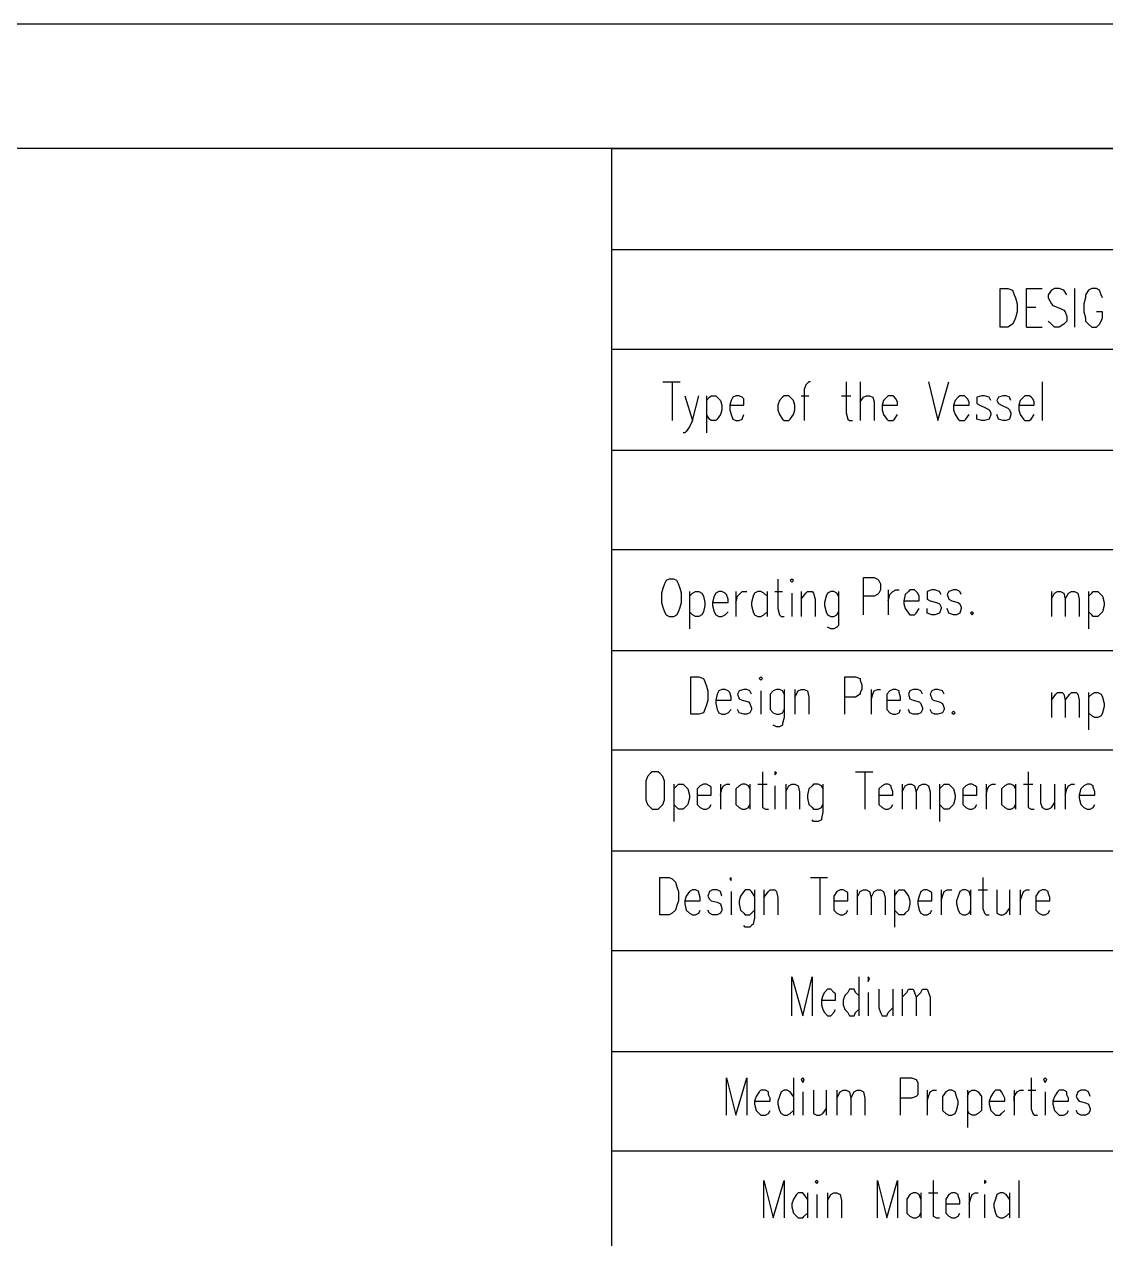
# Model space of a CAD drawing. Extents: x 13.06 to 16.25, y 9.33 to 13.85.
# Drawn here: x 14.977 to 15.441, y 13.332 to 13.853 of the extents above; entities that cross this region are included whole.
import ezdxf

# ---------------------------------------------------------------- set-up
doc = ezdxf.new("R2010")
doc.units = 0
doc.header["$MEASUREMENT"] = 0
doc.linetypes.add('AUSGEZOGEN', pattern=[0])
doc.layers.get('0').update_dxf_attribs({"linetype": 'AUSGEZOGEN'})

msp = doc.modelspace()

# ---------------------------------------------------------------- linework, layer by layer
for points in [[(13.056, 9.33067), (16.25, 9.33067), (16.25, 9.33067), (16.25, 13.85267), (16.25, 13.85267), (13.056, 13.85267), (13.056, 13.85267), (13.056, 9.33067), (13.056, 9.33067)], [(13.19, 9.384), (16.19667, 9.384), (16.19667, 9.384), (16.19667, 13.79933), (16.19667, 13.79933), (13.19, 13.79933), (13.19, 13.79933), (13.19, 9.384), (13.19, 9.384)], [(15.22867, 13.79933), (16.19667, 13.79933)], [(15.22867, 12.75467), (15.22867, 13.79933)], [(15.22867, 13.756), (16.19667, 13.756)], [(15.39533, 13.72267), (15.39533, 13.73933), (15.39533, 13.73933), (15.39867, 13.73933), (15.39867, 13.73933), (15.40067, 13.73867), (15.40067, 13.73867), (15.40133, 13.73667), (15.40133, 13.73667), (15.402, 13.73533), (15.402, 13.73533), (15.40267, 13.73267), (15.40267, 13.73267), (15.40267, 13.72933), (15.40267, 13.72933), (15.402, 13.72667), (15.402, 13.72667), (15.40133, 13.72533), (15.40133, 13.72533), (15.40067, 13.724), (15.40067, 13.724), (15.39867, 13.72267), (15.39867, 13.72267), (15.39533, 13.72267), (15.39533, 13.72267)], [(15.40667, 13.72267), (15.40667, 13.73933), (15.40667, 13.73933), (15.41333, 13.73933)], [(15.424, 13.73667), (15.42267, 13.73867), (15.42267, 13.73867), (15.42067, 13.73933), (15.42067, 13.73933), (15.41867, 13.73933), (15.41867, 13.73933), (15.41733, 13.73867), (15.41733, 13.73867), (15.416, 13.73667), (15.416, 13.73667), (15.416, 13.73533), (15.416, 13.73533), (15.41667, 13.734), (15.41667, 13.734), (15.41733, 13.73267), (15.41733, 13.73267), (15.418, 13.732), (15.418, 13.732), (15.42133, 13.73067), (15.42133, 13.73067), (15.42267, 13.73), (15.42267, 13.73), (15.42333, 13.72933), (15.42333, 13.72933), (15.424, 13.72733), (15.424, 13.72733), (15.424, 13.72533), (15.424, 13.72533), (15.42267, 13.724), (15.42267, 13.724), (15.42067, 13.72267), (15.42067, 13.72267), (15.41867, 13.72267), (15.41867, 13.72267), (15.41733, 13.724), (15.41733, 13.724), (15.416, 13.72533)], [(15.42733, 13.73933), (15.42733, 13.72267)], [(15.43933, 13.73533), (15.43867, 13.73667), (15.43867, 13.73667), (15.438, 13.73867), (15.438, 13.73867), (15.43667, 13.73933), (15.43667, 13.73933), (15.43467, 13.73933), (15.43467, 13.73933), (15.43333, 13.73867), (15.43333, 13.73867), (15.432, 13.73667), (15.432, 13.73667), (15.432, 13.73533), (15.432, 13.73533), (15.43133, 13.73267), (15.43133, 13.73267), (15.43133, 13.72933), (15.43133, 13.72933), (15.432, 13.72667), (15.432, 13.72667), (15.432, 13.72533), (15.432, 13.72533), (15.43333, 13.724), (15.43333, 13.724), (15.43467, 13.72267), (15.43467, 13.72267), (15.43667, 13.72267), (15.43667, 13.72267), (15.438, 13.724), (15.438, 13.724), (15.43867, 13.72533), (15.43867, 13.72533), (15.43933, 13.72667), (15.43933, 13.72667), (15.43933, 13.72933), (15.43933, 13.72933), (15.43667, 13.72933)], [(15.40667, 13.73133), (15.41067, 13.73133)], [(15.40667, 13.72267), (15.41333, 13.72267)], [(15.22867, 13.71333), (16.19667, 13.71333)], [(15.25067, 13.69933), (15.258, 13.69933)], [(15.25467, 13.69933), (15.25467, 13.68267)], [(15.314, 13.69933), (15.31333, 13.69933), (15.31333, 13.69933), (15.312, 13.698), (15.312, 13.698), (15.31133, 13.696), (15.31133, 13.696), (15.31133, 13.68267)], [(15.32933, 13.69933), (15.32933, 13.686), (15.32933, 13.686), (15.33, 13.68333), (15.33, 13.68333), (15.33067, 13.68267), (15.33067, 13.68267), (15.332, 13.68267)], [(15.33533, 13.69933), (15.33533, 13.68267)], [(15.36467, 13.69933), (15.36867, 13.68267), (15.36867, 13.68267), (15.37333, 13.69933)], [(15.41333, 13.69933), (15.41333, 13.68267)], [(15.26, 13.69333), (15.26333, 13.68267), (15.26333, 13.68267), (15.266, 13.69333)], [(15.26933, 13.69333), (15.26933, 13.67733)], [(15.26933, 13.69133), (15.27067, 13.69267), (15.27067, 13.69267), (15.27133, 13.69333), (15.27133, 13.69333), (15.27333, 13.69333), (15.27333, 13.69333), (15.274, 13.69267), (15.274, 13.69267), (15.27533, 13.69133), (15.27533, 13.69133), (15.276, 13.68933), (15.276, 13.68933), (15.276, 13.68733), (15.276, 13.68733), (15.27533, 13.68533), (15.27533, 13.68533), (15.274, 13.68333), (15.274, 13.68333), (15.27333, 13.68267), (15.27333, 13.68267), (15.27133, 13.68267), (15.27133, 13.68267), (15.27067, 13.68333), (15.27067, 13.68333), (15.26933, 13.68533)], [(15.27933, 13.68933), (15.28533, 13.68933), (15.28533, 13.68933), (15.28533, 13.69067), (15.28533, 13.69067), (15.28533, 13.692), (15.28533, 13.692), (15.28467, 13.69267), (15.28467, 13.69267), (15.28333, 13.69333), (15.28333, 13.69333), (15.282, 13.69333), (15.282, 13.69333), (15.28067, 13.69267), (15.28067, 13.69267), (15.28, 13.69133), (15.28, 13.69133), (15.27933, 13.68933), (15.27933, 13.68933), (15.27933, 13.68733), (15.27933, 13.68733), (15.28, 13.68533), (15.28, 13.68533), (15.28067, 13.68333), (15.28067, 13.68333), (15.282, 13.68267), (15.282, 13.68267), (15.28333, 13.68267), (15.28333, 13.68267), (15.28467, 13.68333), (15.28467, 13.68333), (15.28533, 13.68533)], [(15.30267, 13.69333), (15.302, 13.69267), (15.302, 13.69267), (15.30067, 13.69133), (15.30067, 13.69133), (15.3, 13.68933), (15.3, 13.68933), (15.3, 13.68733), (15.3, 13.68733), (15.30067, 13.68533), (15.30067, 13.68533), (15.302, 13.68333), (15.302, 13.68333), (15.30267, 13.68267), (15.30267, 13.68267), (15.30467, 13.68267), (15.30467, 13.68267), (15.30533, 13.68333), (15.30533, 13.68333), (15.30667, 13.68533), (15.30667, 13.68533), (15.30733, 13.68733), (15.30733, 13.68733), (15.30733, 13.68933), (15.30733, 13.68933), (15.30667, 13.69133), (15.30667, 13.69133), (15.30533, 13.69267), (15.30533, 13.69267), (15.30467, 13.69333), (15.30467, 13.69333), (15.30267, 13.69333), (15.30267, 13.69333)], [(15.31, 13.69333), (15.31333, 13.69333)], [(15.32733, 13.69333), (15.33133, 13.69333)], [(15.33533, 13.69067), (15.33667, 13.69267), (15.33667, 13.69267), (15.338, 13.69333), (15.338, 13.69333), (15.33933, 13.69333), (15.33933, 13.69333), (15.34067, 13.69267), (15.34067, 13.69267), (15.34133, 13.69067), (15.34133, 13.69067), (15.34133, 13.68267)], [(15.34467, 13.68933), (15.35133, 13.68933), (15.35133, 13.68933), (15.35133, 13.69067), (15.35133, 13.69067), (15.35067, 13.692), (15.35067, 13.692), (15.35, 13.69267), (15.35, 13.69267), (15.34933, 13.69333), (15.34933, 13.69333), (15.34733, 13.69333), (15.34733, 13.69333), (15.34667, 13.69267), (15.34667, 13.69267), (15.34533, 13.69133), (15.34533, 13.69133), (15.34467, 13.68933), (15.34467, 13.68933), (15.34467, 13.68733), (15.34467, 13.68733), (15.34533, 13.68533), (15.34533, 13.68533), (15.34667, 13.68333), (15.34667, 13.68333), (15.34733, 13.68267), (15.34733, 13.68267), (15.34933, 13.68267), (15.34933, 13.68267), (15.35, 13.68333), (15.35, 13.68333), (15.35133, 13.68533)], [(15.37533, 13.68933), (15.382, 13.68933), (15.382, 13.68933), (15.382, 13.69067), (15.382, 13.69067), (15.38133, 13.692), (15.38133, 13.692), (15.38067, 13.69267), (15.38067, 13.69267), (15.38, 13.69333), (15.38, 13.69333), (15.378, 13.69333), (15.378, 13.69333), (15.37733, 13.69267), (15.37733, 13.69267), (15.376, 13.69133), (15.376, 13.69133), (15.37533, 13.68933), (15.37533, 13.68933), (15.37533, 13.68733), (15.37533, 13.68733), (15.376, 13.68533), (15.376, 13.68533), (15.37733, 13.68333), (15.37733, 13.68333), (15.378, 13.68267), (15.378, 13.68267), (15.38, 13.68267), (15.38, 13.68267), (15.38067, 13.68333), (15.38067, 13.68333), (15.382, 13.68533)], [(15.39133, 13.69133), (15.39067, 13.69267), (15.39067, 13.69267), (15.38867, 13.69333), (15.38867, 13.69333), (15.38733, 13.69333), (15.38733, 13.69333), (15.38533, 13.69267), (15.38533, 13.69267), (15.38533, 13.69), (15.38533, 13.69), (15.38667, 13.68933), (15.38667, 13.68933), (15.38933, 13.688), (15.38933, 13.688), (15.39067, 13.68733), (15.39067, 13.68733), (15.39133, 13.686), (15.39133, 13.686), (15.39133, 13.68533), (15.39133, 13.68533), (15.39067, 13.68333), (15.39067, 13.68333), (15.38867, 13.68267), (15.38867, 13.68267), (15.38733, 13.68267), (15.38733, 13.68267), (15.38533, 13.68333), (15.38533, 13.68333), (15.38533, 13.68533)], [(15.4, 13.69133), (15.39933, 13.69267), (15.39933, 13.69267), (15.398, 13.69333), (15.398, 13.69333), (15.39667, 13.69333), (15.39667, 13.69333), (15.39467, 13.69267), (15.39467, 13.69267), (15.394, 13.69133), (15.394, 13.69133), (15.39467, 13.69), (15.39467, 13.69), (15.396, 13.68933), (15.396, 13.68933), (15.39867, 13.688), (15.39867, 13.688), (15.39933, 13.68733), (15.39933, 13.68733), (15.4, 13.686), (15.4, 13.686), (15.4, 13.68533), (15.4, 13.68533), (15.39933, 13.68333), (15.39933, 13.68333), (15.398, 13.68267), (15.398, 13.68267), (15.39667, 13.68267), (15.39667, 13.68267), (15.39467, 13.68333), (15.39467, 13.68333), (15.394, 13.68533)], [(15.40333, 13.68933), (15.41, 13.68933), (15.41, 13.68933), (15.41, 13.69067), (15.41, 13.69067), (15.40933, 13.692), (15.40933, 13.692), (15.40867, 13.69267), (15.40867, 13.69267), (15.408, 13.69333), (15.408, 13.69333), (15.406, 13.69333), (15.406, 13.69333), (15.40533, 13.69267), (15.40533, 13.69267), (15.404, 13.69133), (15.404, 13.69133), (15.40333, 13.68933), (15.40333, 13.68933), (15.40333, 13.68733), (15.40333, 13.68733), (15.404, 13.68533), (15.404, 13.68533), (15.40533, 13.68333), (15.40533, 13.68333), (15.406, 13.68267), (15.406, 13.68267), (15.408, 13.68267), (15.408, 13.68267), (15.40867, 13.68333), (15.40867, 13.68333), (15.41, 13.68533)], [(15.26333, 13.68267), (15.262, 13.68), (15.262, 13.68), (15.26067, 13.678), (15.26067, 13.678), (15.26, 13.67733), (15.26, 13.67733), (15.25933, 13.67733)], [(15.22867, 13.67), (15.71267, 13.67)], [(15.22867, 13.62733), (15.71267, 13.62733)], [(15.25333, 13.61467), (15.252, 13.614), (15.252, 13.614), (15.25133, 13.61267), (15.25133, 13.61267), (15.25067, 13.61067), (15.25067, 13.61067), (15.25, 13.60867), (15.25, 13.60867), (15.25, 13.60467), (15.25, 13.60467), (15.25067, 13.60267), (15.25067, 13.60267), (15.25133, 13.60067), (15.25133, 13.60067), (15.252, 13.59933), (15.252, 13.59933), (15.25333, 13.59867), (15.25333, 13.59867), (15.25533, 13.59867), (15.25533, 13.59867), (15.25667, 13.59933), (15.25667, 13.59933), (15.25733, 13.60067), (15.25733, 13.60067), (15.258, 13.60267), (15.258, 13.60267), (15.25867, 13.60467), (15.25867, 13.60467), (15.25867, 13.60867), (15.25867, 13.60867), (15.258, 13.61067), (15.258, 13.61067), (15.25733, 13.61267), (15.25733, 13.61267), (15.25667, 13.614), (15.25667, 13.614), (15.25533, 13.61467), (15.25533, 13.61467), (15.25333, 13.61467), (15.25333, 13.61467)], [(15.3, 13.61467), (15.3, 13.602), (15.3, 13.602), (15.30067, 13.59933), (15.30067, 13.59933), (15.30133, 13.59867), (15.30133, 13.59867), (15.30267, 13.59867)], [(15.30533, 13.614), (15.306, 13.61333), (15.306, 13.61333), (15.30667, 13.614), (15.30667, 13.614), (15.306, 13.61467), (15.306, 13.61467), (15.30533, 13.614), (15.30533, 13.614)], [(15.33667, 13.59933), (15.33667, 13.61533), (15.33667, 13.61533), (15.34133, 13.61533), (15.34133, 13.61533), (15.34267, 13.61467), (15.34267, 13.61467), (15.34333, 13.614), (15.34333, 13.614), (15.344, 13.61267), (15.344, 13.61267), (15.344, 13.61), (15.344, 13.61), (15.34333, 13.60867), (15.34333, 13.60867), (15.34267, 13.608), (15.34267, 13.608), (15.34133, 13.60733), (15.34133, 13.60733), (15.33667, 13.60733)], [(15.262, 13.60933), (15.262, 13.59333)], [(15.262, 13.60733), (15.26333, 13.60867), (15.26333, 13.60867), (15.26467, 13.60933), (15.26467, 13.60933), (15.266, 13.60933), (15.266, 13.60933), (15.26733, 13.60867), (15.26733, 13.60867), (15.268, 13.60733), (15.268, 13.60733), (15.26867, 13.60467), (15.26867, 13.60467), (15.26867, 13.60333), (15.26867, 13.60333), (15.268, 13.60067), (15.268, 13.60067), (15.26733, 13.59933), (15.26733, 13.59933), (15.266, 13.59867), (15.266, 13.59867), (15.26467, 13.59867), (15.26467, 13.59867), (15.26333, 13.59933), (15.26333, 13.59933), (15.262, 13.60067)], [(15.272, 13.60467), (15.27867, 13.60467), (15.27867, 13.60467), (15.27867, 13.606), (15.27867, 13.606), (15.278, 13.608), (15.278, 13.608), (15.27733, 13.60867), (15.27733, 13.60867), (15.276, 13.60933), (15.276, 13.60933), (15.27467, 13.60933), (15.27467, 13.60933), (15.27333, 13.60867), (15.27333, 13.60867), (15.27267, 13.60733), (15.27267, 13.60733), (15.272, 13.60467), (15.272, 13.60467), (15.272, 13.60333), (15.272, 13.60333), (15.27267, 13.60067), (15.27267, 13.60067), (15.27333, 13.59933), (15.27333, 13.59933), (15.27467, 13.59867), (15.27467, 13.59867), (15.276, 13.59867), (15.276, 13.59867), (15.27733, 13.59933), (15.27733, 13.59933), (15.27867, 13.60067)], [(15.282, 13.60933), (15.282, 13.59867)], [(15.282, 13.60467), (15.28267, 13.60733), (15.28267, 13.60733), (15.284, 13.60867), (15.284, 13.60867), (15.28467, 13.60933), (15.28467, 13.60933), (15.28667, 13.60933)], [(15.29533, 13.60733), (15.294, 13.60867), (15.294, 13.60867), (15.29267, 13.60933), (15.29267, 13.60933), (15.29133, 13.60933), (15.29133, 13.60933), (15.29, 13.60867), (15.29, 13.60867), (15.28933, 13.60733), (15.28933, 13.60733), (15.28867, 13.60467), (15.28867, 13.60467), (15.28867, 13.60333), (15.28867, 13.60333), (15.28933, 13.60067), (15.28933, 13.60067), (15.29, 13.59933), (15.29, 13.59933), (15.29133, 13.59867), (15.29133, 13.59867), (15.29267, 13.59867), (15.29267, 13.59867), (15.294, 13.59933), (15.294, 13.59933), (15.29533, 13.60067)], [(15.29533, 13.60933), (15.29533, 13.59867)], [(15.29867, 13.60933), (15.302, 13.60933)], [(15.306, 13.60867), (15.306, 13.59867)], [(15.31, 13.60933), (15.31, 13.59867)], [(15.31, 13.606), (15.312, 13.60867), (15.312, 13.60867), (15.31267, 13.60933), (15.31267, 13.60933), (15.31467, 13.60933), (15.31467, 13.60933), (15.31533, 13.60867), (15.31533, 13.60867), (15.316, 13.606), (15.316, 13.606), (15.316, 13.59867)], [(15.326, 13.60733), (15.32533, 13.60867), (15.32533, 13.60867), (15.324, 13.60933), (15.324, 13.60933), (15.32267, 13.60933), (15.32267, 13.60933), (15.32133, 13.60867), (15.32133, 13.60867), (15.32067, 13.60733), (15.32067, 13.60733), (15.32, 13.60467), (15.32, 13.60467), (15.32, 13.60333), (15.32, 13.60333), (15.32067, 13.60067), (15.32067, 13.60067), (15.32133, 13.59933), (15.32133, 13.59933), (15.32267, 13.59867), (15.32267, 13.59867), (15.324, 13.59867), (15.324, 13.59867), (15.32533, 13.59933), (15.32533, 13.59933), (15.326, 13.60067)], [(15.326, 13.60933), (15.326, 13.59467), (15.326, 13.59467), (15.32533, 13.594), (15.32533, 13.594), (15.324, 13.59333), (15.324, 13.59333), (15.32267, 13.59333), (15.32267, 13.59333), (15.32133, 13.594)], [(15.34733, 13.61), (15.34733, 13.59933)], [(15.34733, 13.60533), (15.348, 13.608), (15.348, 13.608), (15.34933, 13.60933), (15.34933, 13.60933), (15.35067, 13.61), (15.35067, 13.61), (15.352, 13.61)], [(15.354, 13.60533), (15.36067, 13.60533), (15.36067, 13.60533), (15.36067, 13.60733), (15.36067, 13.60733), (15.36, 13.60867), (15.36, 13.60867), (15.35933, 13.60933), (15.35933, 13.60933), (15.35867, 13.61), (15.35867, 13.61), (15.35667, 13.61), (15.35667, 13.61), (15.356, 13.60933), (15.356, 13.60933), (15.35467, 13.608), (15.35467, 13.608), (15.354, 13.60533), (15.354, 13.60533), (15.354, 13.604), (15.354, 13.604), (15.35467, 13.602), (15.35467, 13.602), (15.356, 13.6), (15.356, 13.6), (15.35667, 13.59933), (15.35667, 13.59933), (15.35867, 13.59933), (15.35867, 13.59933), (15.35933, 13.6), (15.35933, 13.6), (15.36067, 13.602)], [(15.37, 13.608), (15.36933, 13.60933), (15.36933, 13.60933), (15.36733, 13.61), (15.36733, 13.61), (15.366, 13.61), (15.366, 13.61), (15.364, 13.60933), (15.364, 13.60933), (15.364, 13.606), (15.364, 13.606), (15.36533, 13.60533), (15.36533, 13.60533), (15.368, 13.60467), (15.368, 13.60467), (15.36933, 13.604), (15.36933, 13.604), (15.37, 13.60267), (15.37, 13.60267), (15.37, 13.602), (15.37, 13.602), (15.36933, 13.6), (15.36933, 13.6), (15.36733, 13.59933), (15.36733, 13.59933), (15.366, 13.59933), (15.366, 13.59933), (15.364, 13.6), (15.364, 13.6), (15.364, 13.602)], [(15.37867, 13.608), (15.378, 13.60933), (15.378, 13.60933), (15.37667, 13.61), (15.37667, 13.61), (15.37533, 13.61), (15.37533, 13.61), (15.37333, 13.60933), (15.37333, 13.60933), (15.37267, 13.608), (15.37267, 13.608), (15.37333, 13.606), (15.37333, 13.606), (15.37467, 13.60533), (15.37467, 13.60533), (15.37733, 13.60467), (15.37733, 13.60467), (15.378, 13.604), (15.378, 13.604), (15.37867, 13.60267), (15.37867, 13.60267), (15.37867, 13.602), (15.37867, 13.602), (15.378, 13.6), (15.378, 13.6), (15.37667, 13.59933), (15.37667, 13.59933), (15.37533, 13.59933), (15.37533, 13.59933), (15.37333, 13.6), (15.37333, 13.6), (15.37267, 13.602)], [(15.41733, 13.60933), (15.41733, 13.59867)], [(15.41733, 13.606), (15.41867, 13.60867), (15.41867, 13.60867), (15.42, 13.60933), (15.42, 13.60933), (15.42133, 13.60933), (15.42133, 13.60933), (15.42267, 13.60867), (15.42267, 13.60867), (15.42333, 13.606), (15.42333, 13.606), (15.42333, 13.59867)], [(15.42333, 13.606), (15.42467, 13.60867), (15.42467, 13.60867), (15.426, 13.60933), (15.426, 13.60933), (15.42733, 13.60933), (15.42733, 13.60933), (15.42867, 13.60867), (15.42867, 13.60867), (15.42933, 13.606), (15.42933, 13.606), (15.42933, 13.59867)], [(15.43333, 13.60933), (15.43333, 13.59333)], [(15.43333, 13.60733), (15.43467, 13.60867), (15.43467, 13.60867), (15.43533, 13.60933), (15.43533, 13.60933), (15.43733, 13.60933), (15.43733, 13.60933), (15.438, 13.60867), (15.438, 13.60867), (15.43933, 13.60733), (15.43933, 13.60733), (15.44, 13.60467), (15.44, 13.60467), (15.44, 13.60333), (15.44, 13.60333), (15.43933, 13.60067), (15.43933, 13.60067), (15.438, 13.59933), (15.438, 13.59933), (15.43733, 13.59867), (15.43733, 13.59867), (15.43533, 13.59867), (15.43533, 13.59867), (15.43467, 13.59933), (15.43467, 13.59933), (15.43333, 13.60067)], [(15.38333, 13.60067), (15.38267, 13.6), (15.38267, 13.6), (15.38333, 13.59933), (15.38333, 13.59933), (15.384, 13.6), (15.384, 13.6), (15.38333, 13.60067), (15.38333, 13.60067)], [(15.22867, 13.584), (15.71267, 13.584)], [(15.26267, 13.55667), (15.26267, 13.57267), (15.26267, 13.57267), (15.266, 13.57267), (15.266, 13.57267), (15.268, 13.572), (15.268, 13.572), (15.26867, 13.57067), (15.26867, 13.57067), (15.26933, 13.56867), (15.26933, 13.56867), (15.27, 13.56667), (15.27, 13.56667), (15.27, 13.56267), (15.27, 13.56267), (15.26933, 13.56067), (15.26933, 13.56067), (15.26867, 13.55867), (15.26867, 13.55867), (15.268, 13.55733), (15.268, 13.55733), (15.266, 13.55667), (15.266, 13.55667), (15.26267, 13.55667), (15.26267, 13.55667)], [(15.292, 13.572), (15.29267, 13.57133), (15.29267, 13.57133), (15.29333, 13.572), (15.29333, 13.572), (15.29267, 13.57267), (15.29267, 13.57267), (15.292, 13.572), (15.292, 13.572)], [(15.32867, 13.55667), (15.32867, 13.57267), (15.32867, 13.57267), (15.33333, 13.57267), (15.33333, 13.57267), (15.33533, 13.572), (15.33533, 13.572), (15.33533, 13.57133), (15.33533, 13.57133), (15.336, 13.56933), (15.336, 13.56933), (15.336, 13.56733), (15.336, 13.56733), (15.33533, 13.566), (15.33533, 13.566), (15.33533, 13.56533), (15.33533, 13.56533), (15.33333, 13.564), (15.33333, 13.564), (15.32867, 13.564)], [(15.27333, 13.56267), (15.28, 13.56267), (15.28, 13.56267), (15.28, 13.564), (15.28, 13.564), (15.27933, 13.566), (15.27933, 13.566), (15.27867, 13.56667), (15.27867, 13.56667), (15.27733, 13.56733), (15.27733, 13.56733), (15.276, 13.56733), (15.276, 13.56733), (15.27467, 13.56667), (15.27467, 13.56667), (15.274, 13.56533), (15.274, 13.56533), (15.27333, 13.56267), (15.27333, 13.56267), (15.27333, 13.56133), (15.27333, 13.56133), (15.274, 13.55867), (15.274, 13.55867), (15.27467, 13.55733), (15.27467, 13.55733), (15.276, 13.55667), (15.276, 13.55667), (15.27733, 13.55667), (15.27733, 13.55667), (15.27867, 13.55733), (15.27867, 13.55733), (15.28, 13.55867)], [(15.28867, 13.56533), (15.288, 13.56667), (15.288, 13.56667), (15.28667, 13.56733), (15.28667, 13.56733), (15.28533, 13.56733), (15.28533, 13.56733), (15.28333, 13.56667), (15.28333, 13.56667), (15.28267, 13.56533), (15.28267, 13.56533), (15.28333, 13.56333), (15.28333, 13.56333), (15.28467, 13.56267), (15.28467, 13.56267), (15.28733, 13.562), (15.28733, 13.562), (15.288, 13.56133), (15.288, 13.56133), (15.28867, 13.55933), (15.28867, 13.55933), (15.28867, 13.55867), (15.28867, 13.55867), (15.288, 13.55733), (15.288, 13.55733), (15.28667, 13.55667), (15.28667, 13.55667), (15.28533, 13.55667), (15.28533, 13.55667), (15.28333, 13.55733), (15.28333, 13.55733), (15.28267, 13.55867)], [(15.30267, 13.56533), (15.302, 13.56667), (15.302, 13.56667), (15.30067, 13.56733), (15.30067, 13.56733), (15.29933, 13.56733), (15.29933, 13.56733), (15.298, 13.56667), (15.298, 13.56667), (15.29667, 13.56533), (15.29667, 13.56533), (15.29667, 13.55867), (15.29667, 13.55867), (15.298, 13.55733), (15.298, 13.55733), (15.29933, 13.55667), (15.29933, 13.55667), (15.30067, 13.55667), (15.30067, 13.55667), (15.302, 13.55733), (15.302, 13.55733), (15.30267, 13.55867)], [(15.30267, 13.56733), (15.30267, 13.55533), (15.30267, 13.55533), (15.302, 13.55267), (15.302, 13.55267), (15.302, 13.552), (15.302, 13.552), (15.30067, 13.55133), (15.30067, 13.55133), (15.29933, 13.55133), (15.29933, 13.55133), (15.298, 13.552)], [(15.30733, 13.56733), (15.30733, 13.55667)], [(15.30733, 13.564), (15.30867, 13.56667), (15.30867, 13.56667), (15.31, 13.56733), (15.31, 13.56733), (15.31133, 13.56733), (15.31133, 13.56733), (15.31267, 13.56667), (15.31267, 13.56667), (15.31333, 13.564), (15.31333, 13.564), (15.31333, 13.55667)], [(15.34, 13.56733), (15.34, 13.55667)], [(15.34, 13.56267), (15.34067, 13.56533), (15.34067, 13.56533), (15.34133, 13.56667), (15.34133, 13.56667), (15.34267, 13.56733), (15.34267, 13.56733), (15.344, 13.56733)], [(15.34667, 13.56267), (15.35267, 13.56267), (15.35267, 13.56267), (15.35267, 13.564), (15.35267, 13.564), (15.352, 13.566), (15.352, 13.566), (15.352, 13.56667), (15.352, 13.56667), (15.35067, 13.56733), (15.35067, 13.56733), (15.34933, 13.56733), (15.34933, 13.56733), (15.348, 13.56667), (15.348, 13.56667), (15.34667, 13.56533), (15.34667, 13.56533), (15.34667, 13.55867), (15.34667, 13.55867), (15.348, 13.55733), (15.348, 13.55733), (15.34933, 13.55667), (15.34933, 13.55667), (15.35067, 13.55667), (15.35067, 13.55667), (15.352, 13.55733), (15.352, 13.55733), (15.35267, 13.55867)], [(15.362, 13.56533), (15.36133, 13.56667), (15.36133, 13.56667), (15.36, 13.56733), (15.36, 13.56733), (15.358, 13.56733), (15.358, 13.56733), (15.35667, 13.56667), (15.35667, 13.56667), (15.356, 13.56533), (15.356, 13.56533), (15.35667, 13.56333), (15.35667, 13.56333), (15.358, 13.56267), (15.358, 13.56267), (15.36067, 13.562), (15.36067, 13.562), (15.36133, 13.56133), (15.36133, 13.56133), (15.362, 13.55933), (15.362, 13.55933), (15.362, 13.55867), (15.362, 13.55867), (15.36133, 13.55733), (15.36133, 13.55733), (15.36, 13.55667), (15.36, 13.55667), (15.358, 13.55667), (15.358, 13.55667), (15.35667, 13.55733), (15.35667, 13.55733), (15.356, 13.55867)], [(15.37133, 13.56533), (15.37067, 13.56667), (15.37067, 13.56667), (15.36867, 13.56733), (15.36867, 13.56733), (15.36733, 13.56733), (15.36733, 13.56733), (15.366, 13.56667), (15.366, 13.56667), (15.36533, 13.56533), (15.36533, 13.56533), (15.366, 13.56333), (15.366, 13.56333), (15.36667, 13.56267), (15.36667, 13.56267), (15.36933, 13.562), (15.36933, 13.562), (15.37067, 13.56133), (15.37067, 13.56133), (15.37133, 13.55933), (15.37133, 13.55933), (15.37133, 13.55867), (15.37133, 13.55867), (15.37067, 13.55733), (15.37067, 13.55733), (15.36867, 13.55667), (15.36867, 13.55667), (15.36733, 13.55667), (15.36733, 13.55667), (15.366, 13.55733), (15.366, 13.55733), (15.36533, 13.55867)], [(15.29267, 13.56667), (15.29267, 13.55667)], [(15.41733, 13.566), (15.41733, 13.55533)], [(15.41733, 13.56267), (15.41933, 13.56533), (15.41933, 13.56533), (15.42, 13.566), (15.42, 13.566), (15.422, 13.566), (15.422, 13.566), (15.42267, 13.56533), (15.42267, 13.56533), (15.42333, 13.56267), (15.42333, 13.56267), (15.42333, 13.55533)], [(15.42333, 13.56267), (15.42533, 13.56533), (15.42533, 13.56533), (15.426, 13.566), (15.426, 13.566), (15.428, 13.566), (15.428, 13.566), (15.42867, 13.56533), (15.42867, 13.56533), (15.42933, 13.56267), (15.42933, 13.56267), (15.42933, 13.55533)], [(15.43333, 13.566), (15.43333, 13.55)], [(15.43333, 13.564), (15.43467, 13.56533), (15.43467, 13.56533), (15.436, 13.566), (15.436, 13.566), (15.43733, 13.566), (15.43733, 13.566), (15.43867, 13.56533), (15.43867, 13.56533), (15.43933, 13.564), (15.43933, 13.564), (15.44, 13.56133), (15.44, 13.56133), (15.44, 13.56), (15.44, 13.56), (15.43933, 13.55733), (15.43933, 13.55733), (15.43867, 13.556), (15.43867, 13.556), (15.43733, 13.55533), (15.43733, 13.55533), (15.436, 13.55533), (15.436, 13.55533), (15.43467, 13.556), (15.43467, 13.556), (15.43333, 13.55733)], [(15.37533, 13.558), (15.37467, 13.55733), (15.37467, 13.55733), (15.37533, 13.55667), (15.37533, 13.55667), (15.376, 13.55733), (15.376, 13.55733), (15.37533, 13.558), (15.37533, 13.558)], [(15.22867, 13.54133), (15.71267, 13.54133)], [(15.246, 13.532), (15.24533, 13.53133), (15.24533, 13.53133), (15.244, 13.53), (15.244, 13.53), (15.24333, 13.528), (15.24333, 13.528), (15.24333, 13.52), (15.24333, 13.52), (15.244, 13.518), (15.244, 13.518), (15.24533, 13.51667), (15.24533, 13.51667), (15.246, 13.516), (15.246, 13.516), (15.24867, 13.516), (15.24867, 13.516), (15.24933, 13.51667), (15.24933, 13.51667), (15.25067, 13.518), (15.25067, 13.518), (15.25133, 13.52), (15.25133, 13.52), (15.25133, 13.528), (15.25133, 13.528), (15.25067, 13.53), (15.25067, 13.53), (15.24933, 13.53133), (15.24933, 13.53133), (15.24867, 13.532), (15.24867, 13.532), (15.246, 13.532), (15.246, 13.532)], [(15.29333, 13.532), (15.29333, 13.51667), (15.29333, 13.51667), (15.29467, 13.516), (15.29467, 13.516), (15.296, 13.516)], [(15.29867, 13.53133), (15.29867, 13.53067), (15.29867, 13.53067), (15.29933, 13.53133), (15.29933, 13.53133), (15.29867, 13.532), (15.29867, 13.532), (15.29867, 13.53133), (15.29867, 13.53133)], [(15.33333, 13.532), (15.34067, 13.532)], [(15.33733, 13.532), (15.33733, 13.516)], [(15.40733, 13.532), (15.40733, 13.51667), (15.40733, 13.51667), (15.40867, 13.516), (15.40867, 13.516), (15.41, 13.516)], [(15.25533, 13.52667), (15.25533, 13.51067)], [(15.25533, 13.52467), (15.25667, 13.526), (15.25667, 13.526), (15.25733, 13.52667), (15.25733, 13.52667), (15.25933, 13.52667), (15.25933, 13.52667), (15.26, 13.526), (15.26, 13.526), (15.26133, 13.52467), (15.26133, 13.52467), (15.262, 13.522), (15.262, 13.522), (15.262, 13.52067), (15.262, 13.52067), (15.26133, 13.518), (15.26133, 13.518), (15.26, 13.51667), (15.26, 13.51667), (15.25933, 13.516), (15.25933, 13.516), (15.25733, 13.516), (15.25733, 13.516), (15.25667, 13.51667), (15.25667, 13.51667), (15.25533, 13.518)], [(15.26533, 13.522), (15.27133, 13.522), (15.27133, 13.522), (15.27133, 13.52333), (15.27133, 13.52333), (15.27133, 13.52533), (15.27133, 13.52533), (15.27067, 13.526), (15.27067, 13.526), (15.26933, 13.52667), (15.26933, 13.52667), (15.268, 13.52667), (15.268, 13.52667), (15.26667, 13.526), (15.26667, 13.526), (15.26533, 13.52467), (15.26533, 13.52467), (15.26533, 13.518), (15.26533, 13.518), (15.26667, 13.51667), (15.26667, 13.51667), (15.268, 13.516), (15.268, 13.516), (15.26933, 13.516), (15.26933, 13.516), (15.27067, 13.51667), (15.27067, 13.51667), (15.27133, 13.518)], [(15.27533, 13.52667), (15.27533, 13.516)], [(15.27533, 13.522), (15.276, 13.52467), (15.276, 13.52467), (15.27667, 13.526), (15.27667, 13.526), (15.278, 13.52667), (15.278, 13.52667), (15.27933, 13.52667)], [(15.288, 13.52467), (15.28733, 13.526), (15.28733, 13.526), (15.286, 13.52667), (15.286, 13.52667), (15.28467, 13.52667), (15.28467, 13.52667), (15.28333, 13.526), (15.28333, 13.526), (15.282, 13.52467), (15.282, 13.52467), (15.282, 13.518), (15.282, 13.518), (15.28333, 13.51667), (15.28333, 13.51667), (15.28467, 13.516), (15.28467, 13.516), (15.286, 13.516), (15.286, 13.516), (15.28733, 13.51667), (15.28733, 13.51667), (15.288, 13.518)], [(15.288, 13.52667), (15.288, 13.516)], [(15.29133, 13.52667), (15.29533, 13.52667)], [(15.29867, 13.526), (15.29867, 13.516)], [(15.30333, 13.52667), (15.30333, 13.516)], [(15.30333, 13.52333), (15.30467, 13.526), (15.30467, 13.526), (15.306, 13.52667), (15.306, 13.52667), (15.30733, 13.52667), (15.30733, 13.52667), (15.30867, 13.526), (15.30867, 13.526), (15.30933, 13.52333), (15.30933, 13.52333), (15.30933, 13.516)], [(15.31933, 13.52467), (15.31867, 13.526), (15.31867, 13.526), (15.31733, 13.52667), (15.31733, 13.52667), (15.31533, 13.52667), (15.31533, 13.52667), (15.31467, 13.526), (15.31467, 13.526), (15.31333, 13.52467), (15.31333, 13.52467), (15.31267, 13.522), (15.31267, 13.522), (15.31267, 13.52067), (15.31267, 13.52067), (15.31333, 13.518), (15.31333, 13.518), (15.31467, 13.51667), (15.31467, 13.51667), (15.31533, 13.516), (15.31533, 13.516), (15.31733, 13.516), (15.31733, 13.516), (15.31867, 13.51667), (15.31867, 13.51667), (15.31933, 13.518)], [(15.31933, 13.52667), (15.31933, 13.51467), (15.31933, 13.51467), (15.31867, 13.512), (15.31867, 13.512), (15.31867, 13.51133), (15.31867, 13.51133), (15.31733, 13.51067), (15.31733, 13.51067), (15.31533, 13.51067), (15.31533, 13.51067), (15.31467, 13.51133)], [(15.34333, 13.522), (15.34933, 13.522), (15.34933, 13.522), (15.34933, 13.52333), (15.34933, 13.52333), (15.34867, 13.52533), (15.34867, 13.52533), (15.34867, 13.526), (15.34867, 13.526), (15.34733, 13.52667), (15.34733, 13.52667), (15.346, 13.52667), (15.346, 13.52667), (15.34467, 13.526), (15.34467, 13.526), (15.34333, 13.52467), (15.34333, 13.52467), (15.34333, 13.518), (15.34333, 13.518), (15.34467, 13.51667), (15.34467, 13.51667), (15.346, 13.516), (15.346, 13.516), (15.34733, 13.516), (15.34733, 13.516), (15.34867, 13.51667), (15.34867, 13.51667), (15.34933, 13.518)], [(15.35333, 13.52667), (15.35333, 13.516)], [(15.35333, 13.52333), (15.35467, 13.526), (15.35467, 13.526), (15.356, 13.52667), (15.356, 13.52667), (15.35733, 13.52667), (15.35733, 13.52667), (15.35867, 13.526), (15.35867, 13.526), (15.35933, 13.52333), (15.35933, 13.52333), (15.35933, 13.516)], [(15.35933, 13.52333), (15.36067, 13.526), (15.36067, 13.526), (15.362, 13.52667), (15.362, 13.52667), (15.36333, 13.52667), (15.36333, 13.52667), (15.36467, 13.526), (15.36467, 13.526), (15.36533, 13.52333), (15.36533, 13.52333), (15.36533, 13.516)], [(15.36933, 13.52667), (15.36933, 13.51067)], [(15.36933, 13.52467), (15.37067, 13.526), (15.37067, 13.526), (15.37133, 13.52667), (15.37133, 13.52667), (15.37333, 13.52667), (15.37333, 13.52667), (15.374, 13.526), (15.374, 13.526), (15.37533, 13.52467), (15.37533, 13.52467), (15.376, 13.522), (15.376, 13.522), (15.376, 13.52067), (15.376, 13.52067), (15.37533, 13.518), (15.37533, 13.518), (15.374, 13.51667), (15.374, 13.51667), (15.37333, 13.516), (15.37333, 13.516), (15.37133, 13.516), (15.37133, 13.516), (15.37067, 13.51667), (15.37067, 13.51667), (15.36933, 13.518)], [(15.37933, 13.522), (15.38533, 13.522), (15.38533, 13.522), (15.38533, 13.52333), (15.38533, 13.52333), (15.38533, 13.52533), (15.38533, 13.52533), (15.38467, 13.526), (15.38467, 13.526), (15.38333, 13.52667), (15.38333, 13.52667), (15.382, 13.52667), (15.382, 13.52667), (15.38067, 13.526), (15.38067, 13.526), (15.37933, 13.52467), (15.37933, 13.52467), (15.37933, 13.518), (15.37933, 13.518), (15.38067, 13.51667), (15.38067, 13.51667), (15.382, 13.516), (15.382, 13.516), (15.38333, 13.516), (15.38333, 13.516), (15.38467, 13.51667), (15.38467, 13.51667), (15.38533, 13.518)], [(15.38933, 13.52667), (15.38933, 13.516)], [(15.38933, 13.522), (15.39, 13.52467), (15.39, 13.52467), (15.39067, 13.526), (15.39067, 13.526), (15.392, 13.52667), (15.392, 13.52667), (15.39333, 13.52667)], [(15.402, 13.52467), (15.40133, 13.526), (15.40133, 13.526), (15.4, 13.52667), (15.4, 13.52667), (15.39867, 13.52667), (15.39867, 13.52667), (15.39733, 13.526), (15.39733, 13.526), (15.396, 13.52467), (15.396, 13.52467), (15.396, 13.518), (15.396, 13.518), (15.39733, 13.51667), (15.39733, 13.51667), (15.39867, 13.516), (15.39867, 13.516), (15.4, 13.516), (15.4, 13.516), (15.40133, 13.51667), (15.40133, 13.51667), (15.402, 13.518)], [(15.402, 13.52667), (15.402, 13.516)], [(15.40533, 13.52667), (15.40933, 13.52667)], [(15.41267, 13.52667), (15.41267, 13.51867), (15.41267, 13.51867), (15.41333, 13.51667), (15.41333, 13.51667), (15.41467, 13.516), (15.41467, 13.516), (15.416, 13.516), (15.416, 13.516), (15.41733, 13.51667), (15.41733, 13.51667), (15.41867, 13.51867)], [(15.41867, 13.52667), (15.41867, 13.516)], [(15.42333, 13.52667), (15.42333, 13.516)], [(15.42333, 13.522), (15.424, 13.52467), (15.424, 13.52467), (15.42467, 13.526), (15.42467, 13.526), (15.426, 13.52667), (15.426, 13.52667), (15.42733, 13.52667)], [(15.42933, 13.522), (15.436, 13.522), (15.436, 13.522), (15.436, 13.52333), (15.436, 13.52333), (15.43533, 13.52533), (15.43533, 13.52533), (15.43533, 13.526), (15.43533, 13.526), (15.434, 13.52667), (15.434, 13.52667), (15.43267, 13.52667), (15.43267, 13.52667), (15.43133, 13.526), (15.43133, 13.526), (15.43, 13.52467), (15.43, 13.52467), (15.42933, 13.522), (15.42933, 13.522), (15.42933, 13.52067), (15.42933, 13.52067), (15.43, 13.518), (15.43, 13.518), (15.43133, 13.51667), (15.43133, 13.51667), (15.43267, 13.516), (15.43267, 13.516), (15.434, 13.516), (15.434, 13.516), (15.43533, 13.51667), (15.43533, 13.51667), (15.436, 13.518)], [(15.22867, 13.498), (15.71267, 13.498)], [(15.24933, 13.47067), (15.24933, 13.48667), (15.24933, 13.48667), (15.25333, 13.48667), (15.25333, 13.48667), (15.25467, 13.486), (15.25467, 13.486), (15.256, 13.48467), (15.256, 13.48467), (15.25667, 13.48267), (15.25667, 13.48267), (15.25733, 13.48067), (15.25733, 13.48067), (15.25733, 13.47667), (15.25733, 13.47667), (15.25667, 13.47467), (15.25667, 13.47467), (15.256, 13.47267), (15.256, 13.47267), (15.25467, 13.47133), (15.25467, 13.47133), (15.25333, 13.47067), (15.25333, 13.47067), (15.24933, 13.47067), (15.24933, 13.47067)], [(15.27933, 13.486), (15.28, 13.48533), (15.28, 13.48533), (15.28, 13.48667), (15.28, 13.48667), (15.27933, 13.486), (15.27933, 13.486)], [(15.314, 13.48667), (15.32133, 13.48667)], [(15.318, 13.48667), (15.318, 13.47067)], [(15.388, 13.48667), (15.388, 13.47333), (15.388, 13.47333), (15.38867, 13.47133), (15.38867, 13.47133), (15.38933, 13.47067), (15.38933, 13.47067), (15.39067, 13.47067)], [(15.26, 13.47667), (15.26667, 13.47667), (15.26667, 13.47667), (15.26667, 13.478), (15.26667, 13.478), (15.266, 13.48), (15.266, 13.48), (15.266, 13.48067), (15.266, 13.48067), (15.26467, 13.48133), (15.26467, 13.48133), (15.26333, 13.48133), (15.26333, 13.48133), (15.262, 13.48067), (15.262, 13.48067), (15.26067, 13.47867), (15.26067, 13.47867), (15.26, 13.47667), (15.26, 13.47667), (15.26, 13.47533), (15.26, 13.47533), (15.26067, 13.47267), (15.26067, 13.47267), (15.262, 13.47133), (15.262, 13.47133), (15.26333, 13.47067), (15.26333, 13.47067), (15.26467, 13.47067), (15.26467, 13.47067), (15.266, 13.47133), (15.266, 13.47133), (15.26667, 13.47267)], [(15.276, 13.47867), (15.27533, 13.48067), (15.27533, 13.48067), (15.274, 13.48133), (15.274, 13.48133), (15.272, 13.48133), (15.272, 13.48133), (15.27067, 13.48067), (15.27067, 13.48067), (15.27, 13.47867), (15.27, 13.47867), (15.27067, 13.47733), (15.27067, 13.47733), (15.27133, 13.47667), (15.27133, 13.47667), (15.274, 13.476), (15.274, 13.476), (15.27533, 13.47533), (15.27533, 13.47533), (15.276, 13.47333), (15.276, 13.47333), (15.276, 13.47267), (15.276, 13.47267), (15.27533, 13.47133), (15.27533, 13.47133), (15.274, 13.47067), (15.274, 13.47067), (15.272, 13.47067), (15.272, 13.47067), (15.27067, 13.47133), (15.27067, 13.47133), (15.27, 13.47267)], [(15.28, 13.48067), (15.28, 13.47067)], [(15.29, 13.47867), (15.28867, 13.48067), (15.28867, 13.48067), (15.288, 13.48133), (15.288, 13.48133), (15.286, 13.48133), (15.286, 13.48133), (15.28533, 13.48067), (15.28533, 13.48067), (15.284, 13.47867), (15.284, 13.47867), (15.28333, 13.47667), (15.28333, 13.47667), (15.28333, 13.47533), (15.28333, 13.47533), (15.284, 13.47267), (15.284, 13.47267), (15.28533, 13.47133), (15.28533, 13.47133), (15.286, 13.47067), (15.286, 13.47067), (15.288, 13.47067), (15.288, 13.47067), (15.28867, 13.47133), (15.28867, 13.47133), (15.29, 13.47267)], [(15.29, 13.48133), (15.29, 13.46933), (15.29, 13.46933), (15.28933, 13.46667), (15.28933, 13.46667), (15.28867, 13.466), (15.28867, 13.466), (15.288, 13.46533), (15.288, 13.46533), (15.286, 13.46533), (15.286, 13.46533), (15.28533, 13.466)], [(15.294, 13.48133), (15.294, 13.47067)], [(15.294, 13.478), (15.296, 13.48067), (15.296, 13.48067), (15.29667, 13.48133), (15.29667, 13.48133), (15.29867, 13.48133), (15.29867, 13.48133), (15.29933, 13.48067), (15.29933, 13.48067), (15.3, 13.478), (15.3, 13.478), (15.3, 13.47067)], [(15.324, 13.47667), (15.33, 13.47667), (15.33, 13.47667), (15.33, 13.478), (15.33, 13.478), (15.33, 13.48), (15.33, 13.48), (15.32933, 13.48067), (15.32933, 13.48067), (15.328, 13.48133), (15.328, 13.48133), (15.32667, 13.48133), (15.32667, 13.48133), (15.32533, 13.48067), (15.32533, 13.48067), (15.324, 13.47867), (15.324, 13.47867), (15.324, 13.47267), (15.324, 13.47267), (15.32533, 13.47133), (15.32533, 13.47133), (15.32667, 13.47067), (15.32667, 13.47067), (15.328, 13.47067), (15.328, 13.47067), (15.32933, 13.47133), (15.32933, 13.47133), (15.33, 13.47267)], [(15.334, 13.48133), (15.334, 13.47067)], [(15.334, 13.478), (15.33533, 13.48067), (15.33533, 13.48067), (15.33667, 13.48133), (15.33667, 13.48133), (15.338, 13.48133), (15.338, 13.48133), (15.33933, 13.48067), (15.33933, 13.48067), (15.34, 13.478), (15.34, 13.478), (15.34, 13.47067)], [(15.34, 13.478), (15.34133, 13.48067), (15.34133, 13.48067), (15.34267, 13.48133), (15.34267, 13.48133), (15.344, 13.48133), (15.344, 13.48133), (15.34533, 13.48067), (15.34533, 13.48067), (15.346, 13.478), (15.346, 13.478), (15.346, 13.47067)], [(15.35, 13.48133), (15.35, 13.46533)], [(15.35, 13.47867), (15.35133, 13.48067), (15.35133, 13.48067), (15.352, 13.48133), (15.352, 13.48133), (15.354, 13.48133), (15.354, 13.48133), (15.35467, 13.48067), (15.35467, 13.48067), (15.356, 13.47867), (15.356, 13.47867), (15.35667, 13.47667), (15.35667, 13.47667), (15.35667, 13.47533), (15.35667, 13.47533), (15.356, 13.47267), (15.356, 13.47267), (15.35467, 13.47133), (15.35467, 13.47133), (15.354, 13.47067), (15.354, 13.47067), (15.352, 13.47067), (15.352, 13.47067), (15.35133, 13.47133), (15.35133, 13.47133), (15.35, 13.47267)], [(15.36, 13.47667), (15.366, 13.47667), (15.366, 13.47667), (15.366, 13.478), (15.366, 13.478), (15.366, 13.48), (15.366, 13.48), (15.36533, 13.48067), (15.36533, 13.48067), (15.364, 13.48133), (15.364, 13.48133), (15.36267, 13.48133), (15.36267, 13.48133), (15.36133, 13.48067), (15.36133, 13.48067), (15.36067, 13.47867), (15.36067, 13.47867), (15.36, 13.47667), (15.36, 13.47667), (15.36, 13.47533), (15.36, 13.47533), (15.36067, 13.47267), (15.36067, 13.47267), (15.36133, 13.47133), (15.36133, 13.47133), (15.36267, 13.47067), (15.36267, 13.47067), (15.364, 13.47067), (15.364, 13.47067), (15.36533, 13.47133), (15.36533, 13.47133), (15.366, 13.47267)], [(15.37, 13.48133), (15.37, 13.47067)], [(15.37, 13.47667), (15.37067, 13.47867), (15.37067, 13.47867), (15.37133, 13.48067), (15.37133, 13.48067), (15.37267, 13.48133), (15.37267, 13.48133), (15.37467, 13.48133)], [(15.38267, 13.47867), (15.382, 13.48067), (15.382, 13.48067), (15.38067, 13.48133), (15.38067, 13.48133), (15.37933, 13.48133), (15.37933, 13.48133), (15.378, 13.48067), (15.378, 13.48067), (15.37733, 13.47867), (15.37733, 13.47867), (15.37667, 13.47667), (15.37667, 13.47667), (15.37667, 13.47533), (15.37667, 13.47533), (15.37733, 13.47267), (15.37733, 13.47267), (15.378, 13.47133), (15.378, 13.47133), (15.37933, 13.47067), (15.37933, 13.47067), (15.38067, 13.47067), (15.38067, 13.47067), (15.382, 13.47133), (15.382, 13.47133), (15.38267, 13.47267)], [(15.38267, 13.48133), (15.38267, 13.47067)], [(15.386, 13.48133), (15.39, 13.48133)], [(15.394, 13.48133), (15.394, 13.47133), (15.394, 13.47133), (15.39533, 13.47067), (15.39533, 13.47067), (15.39667, 13.47067), (15.39667, 13.47067), (15.398, 13.47133), (15.398, 13.47133), (15.39933, 13.47333)], [(15.39933, 13.48133), (15.39933, 13.47067)], [(15.404, 13.48133), (15.404, 13.47067)], [(15.404, 13.47667), (15.40467, 13.47867), (15.40467, 13.47867), (15.40533, 13.48067), (15.40533, 13.48067), (15.40667, 13.48133), (15.40667, 13.48133), (15.408, 13.48133)], [(15.41067, 13.47667), (15.41667, 13.47667), (15.41667, 13.47667), (15.41667, 13.478), (15.41667, 13.478), (15.416, 13.48), (15.416, 13.48), (15.416, 13.48067), (15.416, 13.48067), (15.41467, 13.48133), (15.41467, 13.48133), (15.41333, 13.48133), (15.41333, 13.48133), (15.412, 13.48067), (15.412, 13.48067), (15.41067, 13.47867), (15.41067, 13.47867), (15.41067, 13.47267), (15.41067, 13.47267), (15.412, 13.47133), (15.412, 13.47133), (15.41333, 13.47067), (15.41333, 13.47067), (15.41467, 13.47067), (15.41467, 13.47067), (15.416, 13.47133), (15.416, 13.47133), (15.41667, 13.47267)], [(15.22867, 13.45533), (15.71267, 13.45533)], [(15.306, 13.42733), (15.306, 13.444), (15.306, 13.444), (15.31067, 13.42733), (15.31067, 13.42733), (15.31467, 13.444), (15.31467, 13.444), (15.31467, 13.42733)], [(15.33467, 13.444), (15.33467, 13.42733)], [(15.33867, 13.44333), (15.33867, 13.442), (15.33867, 13.442), (15.33933, 13.44333), (15.33933, 13.44333), (15.33867, 13.444), (15.33867, 13.444), (15.33867, 13.44333), (15.33867, 13.44333)], [(15.31867, 13.434), (15.32467, 13.434), (15.32467, 13.434), (15.32467, 13.43533), (15.32467, 13.43533), (15.32467, 13.43667), (15.32467, 13.43667), (15.324, 13.43733), (15.324, 13.43733), (15.32267, 13.43867), (15.32267, 13.43867), (15.32133, 13.43867), (15.32133, 13.43867), (15.32, 13.43733), (15.32, 13.43733), (15.31933, 13.436), (15.31933, 13.436), (15.31867, 13.434), (15.31867, 13.434), (15.31867, 13.432), (15.31867, 13.432), (15.31933, 13.43), (15.31933, 13.43), (15.32, 13.42867), (15.32, 13.42867), (15.32133, 13.42733), (15.32133, 13.42733), (15.32267, 13.42733), (15.32267, 13.42733), (15.324, 13.42867), (15.324, 13.42867), (15.32467, 13.43)], [(15.33467, 13.436), (15.33333, 13.43733), (15.33333, 13.43733), (15.33267, 13.43867), (15.33267, 13.43867), (15.33067, 13.43867), (15.33067, 13.43867), (15.33, 13.43733), (15.33, 13.43733), (15.32867, 13.436), (15.32867, 13.436), (15.328, 13.434), (15.328, 13.434), (15.328, 13.432), (15.328, 13.432), (15.32867, 13.43), (15.32867, 13.43), (15.33, 13.42867), (15.33, 13.42867), (15.33067, 13.42733), (15.33067, 13.42733), (15.33267, 13.42733), (15.33267, 13.42733), (15.33333, 13.42867), (15.33333, 13.42867), (15.33467, 13.43)], [(15.33867, 13.43733), (15.33867, 13.42733)], [(15.34333, 13.43867), (15.34333, 13.43067), (15.34333, 13.43067), (15.344, 13.42867), (15.344, 13.42867), (15.34467, 13.42733), (15.34467, 13.42733), (15.34667, 13.42733), (15.34667, 13.42733), (15.34733, 13.42867), (15.34733, 13.42867), (15.34933, 13.43067)], [(15.34933, 13.43867), (15.34933, 13.42733)], [(15.35333, 13.43867), (15.35333, 13.42733)], [(15.35333, 13.43533), (15.35533, 13.43733), (15.35533, 13.43733), (15.356, 13.43867), (15.356, 13.43867), (15.358, 13.43867), (15.358, 13.43867), (15.35867, 13.43733), (15.35867, 13.43733), (15.35933, 13.43533), (15.35933, 13.43533), (15.35933, 13.42733)], [(15.35933, 13.43533), (15.36133, 13.43733), (15.36133, 13.43733), (15.362, 13.43867), (15.362, 13.43867), (15.364, 13.43867), (15.364, 13.43867), (15.36467, 13.43733), (15.36467, 13.43733), (15.36533, 13.43533), (15.36533, 13.43533), (15.36533, 13.42733)], [(15.22867, 13.412), (15.71267, 13.412)], [(15.278, 13.38467), (15.278, 13.40067), (15.278, 13.40067), (15.282, 13.38467), (15.282, 13.38467), (15.28667, 13.40067), (15.28667, 13.40067), (15.28667, 13.38467)], [(15.30667, 13.40067), (15.30667, 13.38467)], [(15.31, 13.4), (15.31067, 13.39867), (15.31067, 13.39867), (15.31133, 13.4), (15.31133, 13.4), (15.31067, 13.40067), (15.31067, 13.40067), (15.31, 13.4), (15.31, 13.4)], [(15.35267, 13.38467), (15.35267, 13.40067), (15.35267, 13.40067), (15.35733, 13.40067), (15.35733, 13.40067), (15.35933, 13.4), (15.35933, 13.4), (15.36, 13.39867), (15.36, 13.39867), (15.36, 13.39333), (15.36, 13.39333), (15.35933, 13.39267), (15.35933, 13.39267), (15.35733, 13.392), (15.35733, 13.392), (15.35267, 13.392)], [(15.40867, 13.40067), (15.40867, 13.38733), (15.40867, 13.38733), (15.40933, 13.38533), (15.40933, 13.38533), (15.41, 13.38467), (15.41, 13.38467), (15.41133, 13.38467)], [(15.414, 13.4), (15.41467, 13.39867), (15.41467, 13.39867), (15.41533, 13.4), (15.41533, 13.4), (15.41467, 13.40067), (15.41467, 13.40067), (15.414, 13.4), (15.414, 13.4)], [(15.29, 13.39067), (15.29667, 13.39067), (15.29667, 13.39067), (15.29667, 13.392), (15.29667, 13.392), (15.296, 13.39333), (15.296, 13.39333), (15.296, 13.39467), (15.296, 13.39467), (15.29467, 13.39533), (15.29467, 13.39533), (15.29267, 13.39533), (15.29267, 13.39533), (15.292, 13.39467), (15.292, 13.39467), (15.29067, 13.39267), (15.29067, 13.39267), (15.29, 13.39067), (15.29, 13.39067), (15.29, 13.38933), (15.29, 13.38933), (15.29067, 13.38667), (15.29067, 13.38667), (15.292, 13.38533), (15.292, 13.38533), (15.29267, 13.38467), (15.29267, 13.38467), (15.29467, 13.38467), (15.29467, 13.38467), (15.296, 13.38533), (15.296, 13.38533), (15.29667, 13.38667)], [(15.30667, 13.39267), (15.30533, 13.39467), (15.30533, 13.39467), (15.304, 13.39533), (15.304, 13.39533), (15.30267, 13.39533), (15.30267, 13.39533), (15.30133, 13.39467), (15.30133, 13.39467), (15.30067, 13.39267), (15.30067, 13.39267), (15.3, 13.39067), (15.3, 13.39067), (15.3, 13.38933), (15.3, 13.38933), (15.30067, 13.38667), (15.30067, 13.38667), (15.30133, 13.38533), (15.30133, 13.38533), (15.30267, 13.38467), (15.30267, 13.38467), (15.304, 13.38467), (15.304, 13.38467), (15.30533, 13.38533), (15.30533, 13.38533), (15.30667, 13.38667)], [(15.31533, 13.39533), (15.31533, 13.38533), (15.31533, 13.38533), (15.31667, 13.38467), (15.31667, 13.38467), (15.318, 13.38467), (15.318, 13.38467), (15.31933, 13.38533), (15.31933, 13.38533), (15.32067, 13.38733)], [(15.32067, 13.39533), (15.32067, 13.38467)], [(15.32533, 13.39533), (15.32533, 13.38467)], [(15.32533, 13.392), (15.32667, 13.39467), (15.32667, 13.39467), (15.328, 13.39533), (15.328, 13.39533), (15.32933, 13.39533), (15.32933, 13.39533), (15.33067, 13.39467), (15.33067, 13.39467), (15.33133, 13.392), (15.33133, 13.392), (15.33133, 13.38467)], [(15.33133, 13.392), (15.33267, 13.39467), (15.33267, 13.39467), (15.334, 13.39533), (15.334, 13.39533), (15.33533, 13.39533), (15.33533, 13.39533), (15.33667, 13.39467), (15.33667, 13.39467), (15.33733, 13.392), (15.33733, 13.392), (15.33733, 13.38467)], [(15.364, 13.39533), (15.364, 13.38467)], [(15.364, 13.39067), (15.36467, 13.39267), (15.36467, 13.39267), (15.36533, 13.39467), (15.36533, 13.39467), (15.36667, 13.39533), (15.36667, 13.39533), (15.368, 13.39533)], [(15.37333, 13.39533), (15.372, 13.39467), (15.372, 13.39467), (15.37067, 13.39267), (15.37067, 13.39267), (15.37067, 13.38667), (15.37067, 13.38667), (15.372, 13.38533), (15.372, 13.38533), (15.37333, 13.38467), (15.37333, 13.38467), (15.37467, 13.38467), (15.37467, 13.38467), (15.376, 13.38533), (15.376, 13.38533), (15.37667, 13.38667), (15.37667, 13.38667), (15.37733, 13.38933), (15.37733, 13.38933), (15.37733, 13.39067), (15.37733, 13.39067), (15.37667, 13.39267), (15.37667, 13.39267), (15.376, 13.39467), (15.376, 13.39467), (15.37467, 13.39533), (15.37467, 13.39533), (15.37333, 13.39533), (15.37333, 13.39533)], [(15.38133, 13.39533), (15.38133, 13.37933)], [(15.38133, 13.39267), (15.382, 13.39467), (15.382, 13.39467), (15.38333, 13.39533), (15.38333, 13.39533), (15.38467, 13.39533), (15.38467, 13.39533), (15.386, 13.39467), (15.386, 13.39467), (15.38733, 13.39267), (15.38733, 13.39267), (15.38733, 13.38667), (15.38733, 13.38667), (15.386, 13.38533), (15.386, 13.38533), (15.38467, 13.38467), (15.38467, 13.38467), (15.38333, 13.38467), (15.38333, 13.38467), (15.382, 13.38533), (15.382, 13.38533), (15.38133, 13.38667)], [(15.39067, 13.39067), (15.39733, 13.39067), (15.39733, 13.39067), (15.39733, 13.392), (15.39733, 13.392), (15.39667, 13.39333), (15.39667, 13.39333), (15.396, 13.39467), (15.396, 13.39467), (15.39533, 13.39533), (15.39533, 13.39533), (15.39333, 13.39533), (15.39333, 13.39533), (15.39267, 13.39467), (15.39267, 13.39467), (15.39133, 13.39267), (15.39133, 13.39267), (15.39067, 13.39067), (15.39067, 13.39067), (15.39067, 13.38933), (15.39067, 13.38933), (15.39133, 13.38667), (15.39133, 13.38667), (15.39267, 13.38533), (15.39267, 13.38533), (15.39333, 13.38467), (15.39333, 13.38467), (15.39533, 13.38467), (15.39533, 13.38467), (15.396, 13.38533), (15.396, 13.38533), (15.39733, 13.38667)], [(15.40133, 13.39533), (15.40133, 13.38467)], [(15.40133, 13.39067), (15.40133, 13.39267), (15.40133, 13.39267), (15.40267, 13.39467), (15.40267, 13.39467), (15.404, 13.39533), (15.404, 13.39533), (15.40533, 13.39533)], [(15.40733, 13.39533), (15.41067, 13.39533)], [(15.418, 13.39067), (15.42467, 13.39067), (15.42467, 13.39067), (15.42467, 13.392), (15.42467, 13.392), (15.424, 13.39333), (15.424, 13.39333), (15.424, 13.39467), (15.424, 13.39467), (15.42267, 13.39533), (15.42267, 13.39533), (15.42067, 13.39533), (15.42067, 13.39533), (15.42, 13.39467), (15.42, 13.39467), (15.41867, 13.39267), (15.41867, 13.39267), (15.418, 13.39067), (15.418, 13.39067), (15.418, 13.38933), (15.418, 13.38933), (15.41867, 13.38667), (15.41867, 13.38667), (15.42, 13.38533), (15.42, 13.38533), (15.42067, 13.38467), (15.42067, 13.38467), (15.42267, 13.38467), (15.42267, 13.38467), (15.424, 13.38533), (15.424, 13.38533), (15.42467, 13.38667)], [(15.434, 13.39267), (15.43333, 13.39467), (15.43333, 13.39467), (15.432, 13.39533), (15.432, 13.39533), (15.43, 13.39533), (15.43, 13.39533), (15.42867, 13.39467), (15.42867, 13.39467), (15.428, 13.39267), (15.428, 13.39267), (15.42867, 13.39133), (15.42867, 13.39133), (15.42933, 13.39067), (15.42933, 13.39067), (15.432, 13.39), (15.432, 13.39), (15.43333, 13.38933), (15.43333, 13.38933), (15.434, 13.38733), (15.434, 13.38733), (15.434, 13.38667), (15.434, 13.38667), (15.43333, 13.38533), (15.43333, 13.38533), (15.432, 13.38467), (15.432, 13.38467), (15.43, 13.38467), (15.43, 13.38467), (15.42867, 13.38533), (15.42867, 13.38533), (15.428, 13.38667)], [(15.31067, 13.39467), (15.31067, 13.38467)], [(15.41467, 13.39467), (15.41467, 13.38467)], [(15.22867, 13.36933), (15.71267, 13.36933)], [(15.294, 13.34067), (15.294, 13.35667), (15.294, 13.35667), (15.298, 13.34067), (15.298, 13.34067), (15.30267, 13.35667), (15.30267, 13.35667), (15.30267, 13.34067)], [(15.316, 13.356), (15.31667, 13.35533), (15.31667, 13.35533), (15.31733, 13.356), (15.31733, 13.356), (15.31667, 13.35667), (15.31667, 13.35667), (15.316, 13.356), (15.316, 13.356)], [(15.34267, 13.34067), (15.34267, 13.35667), (15.34267, 13.35667), (15.34667, 13.34067), (15.34667, 13.34067), (15.35133, 13.35667), (15.35133, 13.35667), (15.35133, 13.34067)], [(15.36667, 13.35667), (15.36667, 13.34133), (15.36667, 13.34133), (15.368, 13.34067), (15.368, 13.34067), (15.36933, 13.34067)], [(15.38867, 13.356), (15.38867, 13.35533), (15.38867, 13.35533), (15.38933, 13.356), (15.38933, 13.356), (15.38867, 13.35667), (15.38867, 13.35667), (15.38867, 13.356), (15.38867, 13.356)], [(15.40333, 13.35667), (15.40333, 13.34067)], [(15.31267, 13.34867), (15.31133, 13.35067), (15.31133, 13.35067), (15.31067, 13.35133), (15.31067, 13.35133), (15.30867, 13.35133), (15.30867, 13.35133), (15.308, 13.35067), (15.308, 13.35067), (15.30667, 13.34867), (15.30667, 13.34867), (15.306, 13.34667), (15.306, 13.34667), (15.306, 13.34533), (15.306, 13.34533), (15.30667, 13.34267), (15.30667, 13.34267), (15.308, 13.34133), (15.308, 13.34133), (15.30867, 13.34067), (15.30867, 13.34067), (15.31067, 13.34067), (15.31067, 13.34067), (15.31133, 13.34133), (15.31133, 13.34133), (15.31267, 13.34267)], [(15.31267, 13.35133), (15.31267, 13.34067)], [(15.31667, 13.35067), (15.31667, 13.34067)], [(15.32133, 13.35133), (15.32133, 13.34067)], [(15.32133, 13.348), (15.32267, 13.35067), (15.32267, 13.35067), (15.324, 13.35133), (15.324, 13.35133), (15.32533, 13.35133), (15.32533, 13.35133), (15.32667, 13.35067), (15.32667, 13.35067), (15.32733, 13.348), (15.32733, 13.348), (15.32733, 13.34067)], [(15.36133, 13.34867), (15.36067, 13.35067), (15.36067, 13.35067), (15.35933, 13.35133), (15.35933, 13.35133), (15.358, 13.35133), (15.358, 13.35133), (15.35667, 13.35067), (15.35667, 13.35067), (15.35533, 13.34867), (15.35533, 13.34867), (15.35533, 13.34267), (15.35533, 13.34267), (15.35667, 13.34133), (15.35667, 13.34133), (15.358, 13.34067), (15.358, 13.34067), (15.35933, 13.34067), (15.35933, 13.34067), (15.36067, 13.34133), (15.36067, 13.34133), (15.36133, 13.34267)], [(15.36133, 13.35133), (15.36133, 13.34067)], [(15.36467, 13.35133), (15.36867, 13.35133)], [(15.372, 13.34667), (15.378, 13.34667), (15.378, 13.34667), (15.378, 13.348), (15.378, 13.348), (15.37733, 13.35), (15.37733, 13.35), (15.37733, 13.35067), (15.37733, 13.35067), (15.376, 13.35133), (15.376, 13.35133), (15.37467, 13.35133), (15.37467, 13.35133), (15.37333, 13.35067), (15.37333, 13.35067), (15.372, 13.34867), (15.372, 13.34867), (15.372, 13.34267), (15.372, 13.34267), (15.37333, 13.34133), (15.37333, 13.34133), (15.37467, 13.34067), (15.37467, 13.34067), (15.376, 13.34067), (15.376, 13.34067), (15.37733, 13.34133), (15.37733, 13.34133), (15.378, 13.34267)], [(15.382, 13.35133), (15.382, 13.34067)], [(15.382, 13.34667), (15.38267, 13.34867), (15.38267, 13.34867), (15.38333, 13.35067), (15.38333, 13.35067), (15.38467, 13.35133), (15.38467, 13.35133), (15.386, 13.35133)], [(15.38867, 13.35067), (15.38867, 13.34067)], [(15.39933, 13.34867), (15.398, 13.35067), (15.398, 13.35067), (15.39667, 13.35133), (15.39667, 13.35133), (15.39533, 13.35133), (15.39533, 13.35133), (15.394, 13.35067), (15.394, 13.35067), (15.39333, 13.34867), (15.39333, 13.34867), (15.39267, 13.34667), (15.39267, 13.34667), (15.39267, 13.34533), (15.39267, 13.34533), (15.39333, 13.34267), (15.39333, 13.34267), (15.394, 13.34133), (15.394, 13.34133), (15.39533, 13.34067), (15.39533, 13.34067), (15.39667, 13.34067), (15.39667, 13.34067), (15.398, 13.34133), (15.398, 13.34133), (15.39933, 13.34267)], [(15.39933, 13.35133), (15.39933, 13.34067)]]:
    msp.add_lwpolyline(points)

doc.saveas('drawing.dxf')
